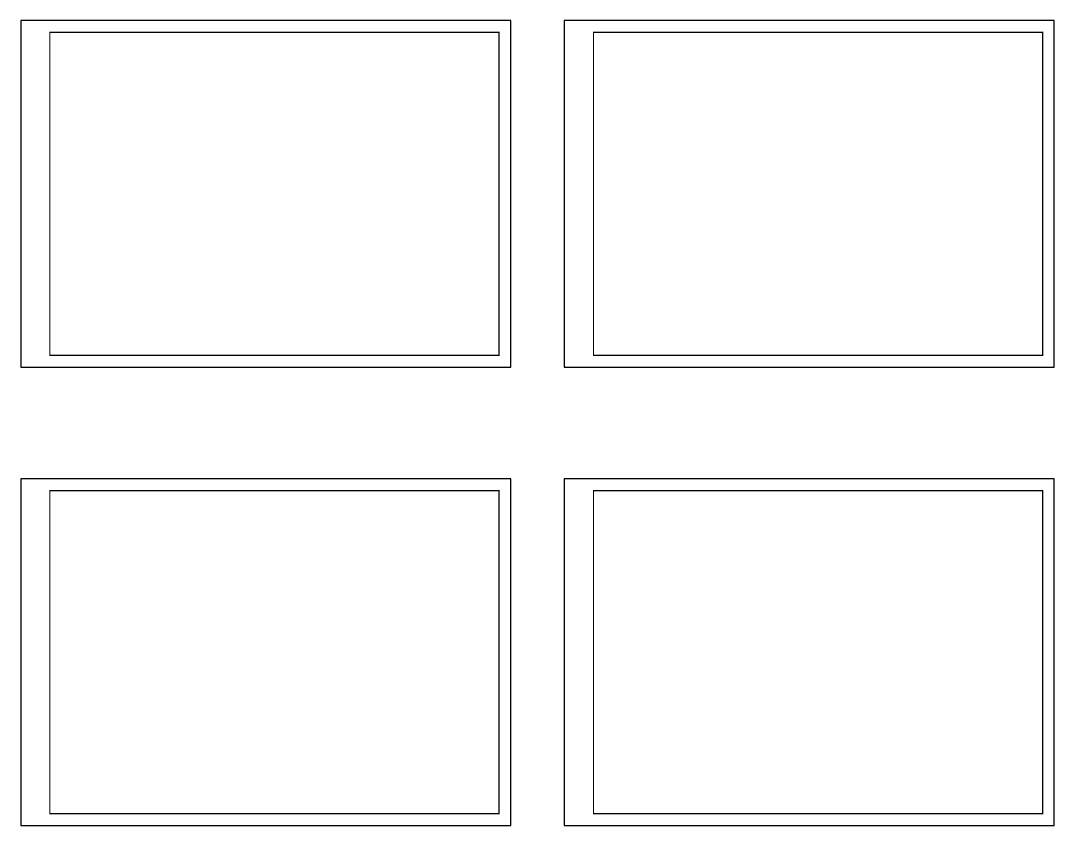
# Model space of a CAD drawing. Extents: x 380662 to 384336, y 3073712 to 3075492.
# Drawn here: x 382054 to 382497, y 3073711.5 to 3074056.5 of the extents above; entities that cross this region are included whole.
import ezdxf

# ---------------------------------------------------------------- set-up
doc = ezdxf.new("R2010")
doc.units = 0
doc.header["$LTSCALE"] = 0.5
doc.layers.add('TWT_TITLE', color=7, linetype='CONTINUOUS')

msp = doc.modelspace()

# ---------------------------------------------------------------- linework, layer by layer
at = {"layer": 'TWT_TITLE', "linetype": 'Continuous'}
for points in [[(382054, 3073908), (382264, 3073908), (382264, 3074056.5), (382054, 3074056.5)], [(382287, 3073908), (382497, 3073908), (382497, 3074056.5), (382287, 3074056.5)], [(382054, 3073711.5), (382264, 3073711.5), (382264, 3073860), (382054, 3073860)], [(382287, 3073711.5), (382497, 3073711.5), (382497, 3073860), (382287, 3073860)]]:
    msp.add_lwpolyline(points, close=True, dxfattribs=at)
at = {"layer": 'TWT_TITLE', "linetype": 'Continuous', "const_width": 0.5}
for points in [[(382066.5, 3073913), (382259, 3073913), (382259, 3074051.5), (382066.5, 3074051.5)], [(382299.5, 3073913), (382492, 3073913), (382492, 3074051.5), (382299.5, 3074051.5)], [(382066.5, 3073716.5), (382259, 3073716.5), (382259, 3073855), (382066.5, 3073855)], [(382299.5, 3073716.5), (382492, 3073716.5), (382492, 3073855), (382299.5, 3073855)]]:
    msp.add_lwpolyline(points, close=True, dxfattribs=at)
at = {"layer": 'TWT_TITLE', "linetype": 'Continuous', "const_width": 0.4}
for points in [[(382259, 3073913), (382259, 3074051.5)], [(382492, 3073913), (382492, 3074051.5)], [(382259, 3073716.5), (382259, 3073855)], [(382492, 3073716.5), (382492, 3073855)]]:
    msp.add_lwpolyline(points, dxfattribs=at)

doc.saveas('drawing.dxf')
